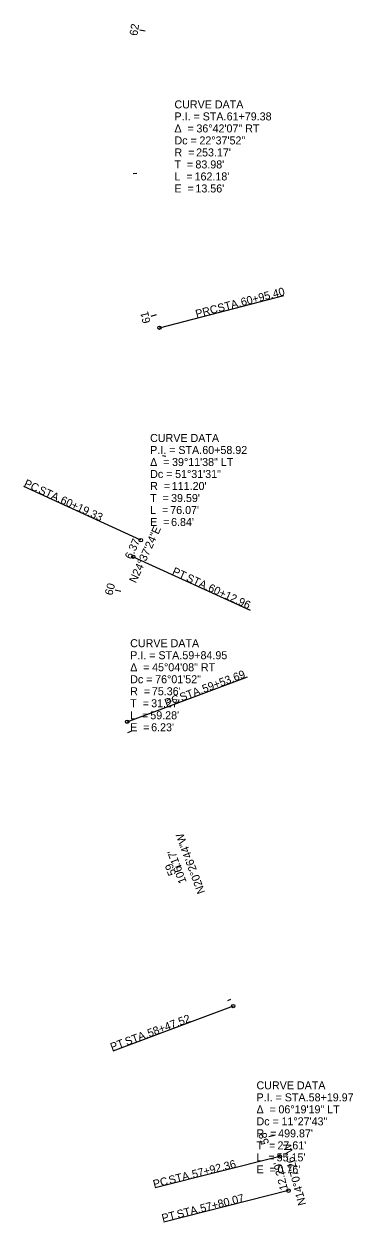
# Model space of a CAD drawing. Extents: x 151837 to 152757, y 329808 to 331516.
# Drawn here: x 152602.9 to 152718.1, y 330674 to 331093.1 of the extents above; entities that cross this region are included whole.
import ezdxf

# ---------------------------------------------------------------- set-up
doc = ezdxf.new("R2010")
doc.units = 0
for name, color, linetype in [('DT_X_Break_Line', 7, 'Continuous'), ('DT_X_Contour_Major', 7, 'Continuous'), ('DT_X_Spot_Elev', 7, 'Continuous'), ('DT_X_Void', 7, 'Continuous'), ('GE_P_Alignment', 7, 'Continuous')]:
    doc.layers.add(name, color=color, linetype=linetype)

msp = doc.modelspace()

# ---------------------------------------------------------------- linework, layer by layer
at = {"layer": 'DT_X_Spot_Elev'}
for p, q in [((152650.29, 330986.79), (152693.85, 330998.11)), ((152643.76, 330912.48), (152602.85, 330931.23)), ((152641.11, 330906.69), (152682.01, 330887.94)), ((152639, 330848.97), (152681.17, 330864.69)), ((152676.09, 330749.49), (152633.92, 330733.77)), ((152692.47, 330696.85), (152648.83, 330685.87)), ((152695.47, 330684.93), (152651.83, 330673.95))]:
    msp.add_line(p, q, dxfattribs=at)
for centre in [(152650.29, 330986.79), (152643.76, 330912.48), (152641.11, 330906.69), (152639, 330848.97), (152676.09, 330749.49), (152692.47, 330696.85), (152695.47, 330684.93)]:
    msp.add_circle(centre, 0.6, dxfattribs=at)
at = {"layer": 'DT_X_Void'}
for p, q in [((152645.34, 331090.53), (152643.37, 331090.84)), ((152642.34, 331040.7), (152641.14, 331040.65)), ((152649.18, 330991.25), (152647.23, 330990.78)), ((152652.56, 330941.76), (152651.37, 330941.94)), ((152636.74, 330894.5), (152634.81, 330895.01)), ((152640.29, 330845.51), (152639.16, 330845.1)), ((152657.75, 330798.66), (152655.88, 330797.97)), ((152675.22, 330751.81), (152674.1, 330751.39)), ((152690.55, 330704.24), (152688.61, 330703.72))]:
    msp.add_line(p, q, dxfattribs=at)

# ---------------------------------------------------------------- texts
at = {"layer": 'DT_X_Break_Line'}
for s, rotation, p in [("6.37'", 65.3767, (152640.54, 330905.56)), ("106.17'", 110.4456, (152659.84, 330792.96)), ("12.29'", 104.1238, (152695.28, 330685.49))]:
    msp.add_text(s, height=2.8, rotation=rotation, dxfattribs=at).set_placement(p)
at = {"layer": 'DT_X_Contour_Major'}
for s, rotation, p in [('N24°37\'24"E', 65.3767, (152642.06, 330897.26)), ('N20°26\'44"W', 110.4456, (152666.34, 330789.37)), ('N14°07\'26"W', 104.1238, (152701.63, 330680.12))]:
    msp.add_text(s, height=2.8, rotation=rotation, dxfattribs=at).set_placement(p)
at = {"layer": 'DT_X_Spot_Elev'}
for s, rotation, p in [('60+95.40', 14.5706, (152679.17, 330994.33)), (' STA. ', 14.5706, (152670.02, 330991.96)), ('PRC', 14.5706, (152663.3, 330990.21)), ('PC', 335.3767, (152602.6, 330931.39)), (' STA. ', 335.3767, (152606.77, 330929.48)), ('60+19.33', 335.3767, (152615.36, 330925.54)), ('PT', 335.3767, (152654.49, 330900.6)), (' STA. ', 335.3767, (152658.5, 330898.76)), ('60+12.96', 335.3767, (152667.09, 330894.83)), ('59+53.69', 20.4456, (152665.87, 330859.03)), ('PC', 20.4456, (152652.72, 330854.13)), (' STA. ', 20.4456, (152657.01, 330855.73)), ('58+47.52', 20.4456, (152646.69, 330738.57)), (' STA. ', 20.4456, (152637.84, 330735.27)), ('PT', 20.4456, (152633.7, 330733.73)), ('57+92.36', 14.1238, (152662.06, 330689.24)), (' STA. ', 14.1238, (152652.89, 330686.94)), ('PC', 14.1238, (152648.44, 330685.82)), ('57+80.07', 14.1238, (152664.92, 330677.29)), ('PT', 14.1238, (152651.47, 330673.9)), (' STA. ', 14.1238, (152655.75, 330674.98))]:
    msp.add_text(s, height=2.8, rotation=rotation, dxfattribs=at).set_placement(p)
at = {"layer": 'DT_X_Void'}
for s, rotation, p in [('62', 80.8982, (152642.53, 331088.79)), ('61', 103.5292, (152647.22, 330988.69)), ('60', 75.2327, (152633.76, 330892.98)), ('59', 110.4456, (152656.18, 330795.73)), ('58', 104.999, (152688.71, 330701.45))]:
    msp.add_text(s, height=2.8, rotation=rotation, dxfattribs=at).set_placement(p)
at = {"layer": 'GE_P_Alignment'}
for s, p in [('CURVE DATA', (152655.55, 331063.52)), ('P.I. = STA. ', (152655.55, 331059.32)), ('61+79.38', (152673.82, 331059.32)), ('Δ  = ', (152655.55, 331055.12)), ('36°42\'07" RT', (152663.23, 331055.12)), ('Dc = ', (152655.55, 331050.92)), ('22°37\'52"', (152664.29, 331050.92)), ('R  = ', (152655.55, 331046.72)), ("253.17'", (152663.13, 331046.72)), ('T  = ', (152655.55, 331042.52)), ("83.98'", (152662.89, 331042.52)), ('L  = ', (152655.55, 331038.32)), ("162.18'", (152662.59, 331038.32)), ('E  = ', (152655.55, 331034.12)), ("13.56'", (152662.89, 331034.12)), ('CURVE DATA', (152647.03, 330946.83)), ('P.I. = STA. ', (152647.03, 330942.63)), ('60+58.92', (152665.29, 330942.63)), ('Δ  = ', (152647.03, 330938.43)), ('39°11\'38" LT', (152654.7, 330938.43)), ('Dc = ', (152647.03, 330934.23)), ('51°31\'31"', (152655.77, 330934.23)), ('R  = ', (152647.03, 330930.03)), ("111.20'", (152654.61, 330930.03)), ('T  = ', (152647.03, 330925.83)), ("39.59'", (152654.37, 330925.83)), ('L  = ', (152647.03, 330921.63)), ("76.07'", (152654.07, 330921.63)), ('E  = ', (152647.03, 330917.43)), ("6.84'", (152654.37, 330917.43)), ('CURVE DATA', (152640.05, 330875.03)), ('P.I. = STA. ', (152640.05, 330870.83)), ('59+84.95', (152658.32, 330870.83)), ('Δ  = ', (152640.05, 330866.63)), ('45°04\'08" RT', (152647.73, 330866.63)), ('Dc = ', (152640.05, 330862.43)), ('76°01\'52"', (152648.79, 330862.43)), ('R  = ', (152640.05, 330858.23)), ("75.36'", (152647.64, 330858.23)), ('T  = ', (152640.05, 330854.03)), ("31.27'", (152647.39, 330854.03)), ('L  = ', (152640.05, 330849.83)), ("59.28'", (152647.09, 330849.83)), ('E  = ', (152640.05, 330845.63)), ("6.23'", (152647.39, 330845.63)), ('CURVE DATA', (152684.28, 330720.37)), ('P.I. = STA. ', (152684.28, 330716.17)), ('58+19.97', (152702.54, 330716.17)), ('Δ  = ', (152684.28, 330711.97)), ('06°19\'19" LT', (152691.95, 330711.97)), ('Dc = ', (152684.28, 330707.77)), ('11°27\'43"', (152693.02, 330707.77)), ('R  = ', (152684.28, 330703.57)), ("499.87'", (152691.86, 330703.57)), ('T  = ', (152684.28, 330699.37)), ("27.61'", (152691.61, 330699.37)), ('L  = ', (152684.28, 330695.17)), ("55.15'", (152691.32, 330695.17)), ('E  = ', (152684.28, 330690.97)), ("0.76'", (152691.62, 330690.97))]:
    msp.add_text(s, height=2.8, dxfattribs=at).set_placement(p)

doc.saveas('drawing.dxf')
